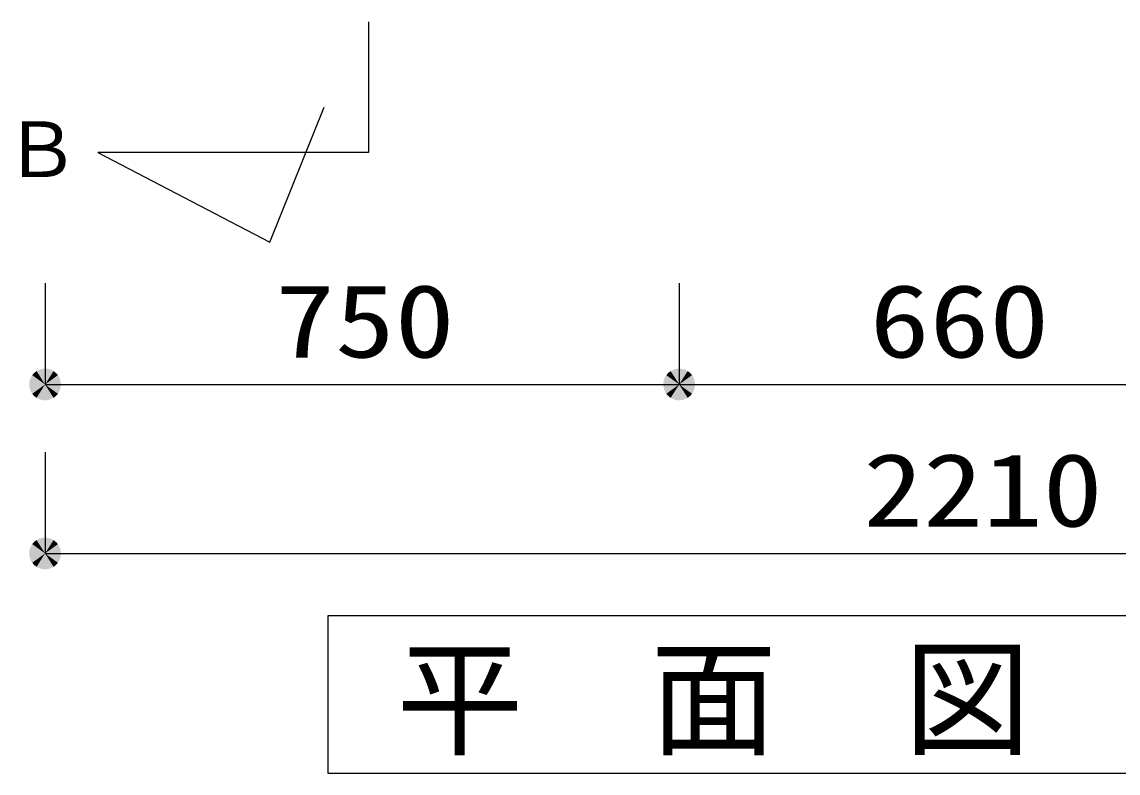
# Model space of a CAD drawing. Units: millimetres, scale not verified. Extents: x -8910 to 8910, y -6308 to 6308.
# Drawn here: x -6149 to -4853, y -851 to 38 of the extents above; entities that cross this region are included whole.
import ezdxf
from ezdxf.enums import TextEntityAlignment as Align

# ---------------------------------------------------------------- set-up
doc = ezdxf.new("R2010")
doc.units = ezdxf.units.MM
doc.header["$LTSCALE"] = 30
doc.layers.add('0-0_空気管', color=3, linetype='Continuous', lineweight=25)
doc.layers.add('0-5_00クル-フ-6寸法', color=132, linetype='Continuous', lineweight=25)
doc.styles.add('ＭＳ ゴシック', font='')
doc.styles.get('ＭＳ ゴシック').set_extended_font_data('MS Gothic')

msp = doc.modelspace()

# ---------------------------------------------------------------- linework, layer by layer
at = {"layer": '0-0_空気管'}
msp.add_line((-5739.3, 38.5), (-5739.3, -115.87), dxfattribs=at)
msp.add_lwpolyline([(-5739.3, -115.87), (-6059.3, -115.87), (-5855.64, -222.2), (-5791.67, -62.59)], dxfattribs=at)
msp.add_lwpolyline([(-3757.98, -850.58), (-3757.98, -664.27), (-5787.31, -664.27), (-5787.31, -850.58)], close=True, dxfattribs=at)
at = {"layer": '0-5_00クル-フ-6寸法', "color": 4}
for p, q in [((-6121.67, -270.6), (-6121.67, -390.6)), ((-5371.67, -270.6), (-5371.67, -390.6)), ((-5371.67, -270.6), (-5371.67, -390.6)), ((-6121.67, -390.6), (-5371.67, -390.6)), ((-5371.67, -390.6), (-4711.67, -390.6)), ((-6121.67, -470.6), (-6121.67, -590.6)), ((-6121.67, -590.6), (-3911.67, -590.6))]:
    msp.add_line(p, q, dxfattribs=at)
at = {"layer": '0-5_00クル-フ-6寸法'}
for points in [[(-6121.67, -390.6), (-6133.62, -376.16), (-6131.72, -374.77)], [(-6121.67, -390.6), (-6131.72, -374.77), (-6129.66, -373.64)], [(-6121.67, -390.6), (-6129.66, -373.64), (-6127.47, -372.77)], [(-6121.67, -390.6), (-6127.47, -372.77), (-6125.19, -372.19)], [(-6121.67, -390.6), (-6125.19, -372.19), (-6122.85, -371.89)], [(-6121.67, -390.6), (-6122.85, -371.89), (-6120.49, -371.89)], [(-6121.67, -390.6), (-6120.49, -371.89), (-6118.16, -372.19)], [(-6121.67, -390.6), (-6118.16, -372.19), (-6115.88, -372.77)], [(-6121.67, -390.6), (-6115.88, -372.77), (-6113.69, -373.64)], [(-6121.67, -390.6), (-6113.69, -373.64), (-6111.63, -374.77)], [(-6121.67, -390.6), (-6111.63, -374.77), (-6109.72, -376.16)], [(-5371.67, -390.6), (-5383.62, -376.16), (-5381.72, -374.77)], [(-5371.67, -390.6), (-5383.62, -376.16), (-5381.72, -374.77)], [(-5371.67, -390.6), (-5381.72, -374.77), (-5379.66, -373.64)], [(-5371.67, -390.6), (-5381.72, -374.77), (-5379.66, -373.64)], [(-5371.67, -390.6), (-5379.66, -373.64), (-5377.47, -372.77)], [(-5371.67, -390.6), (-5379.66, -373.64), (-5377.47, -372.77)], [(-5371.67, -390.6), (-5377.47, -372.77), (-5375.19, -372.19)], [(-5371.67, -390.6), (-5377.47, -372.77), (-5375.19, -372.19)], [(-5371.67, -390.6), (-5375.19, -372.19), (-5372.85, -371.89)], [(-5371.67, -390.6), (-5375.19, -372.19), (-5372.85, -371.89)], [(-5371.67, -390.6), (-5372.85, -371.89), (-5370.5, -371.89)], [(-5371.67, -390.6), (-5372.85, -371.89), (-5370.5, -371.89)], [(-5371.67, -390.6), (-5370.5, -371.89), (-5368.16, -372.19)], [(-5371.67, -390.6), (-5370.5, -371.89), (-5368.16, -372.19)], [(-5371.67, -390.6), (-5368.16, -372.19), (-5365.88, -372.77)], [(-5371.67, -390.6), (-5368.16, -372.19), (-5365.88, -372.77)], [(-5371.67, -390.6), (-5365.88, -372.77), (-5363.69, -373.64)], [(-5371.67, -390.6), (-5365.88, -372.77), (-5363.69, -373.64)], [(-5371.67, -390.6), (-5363.69, -373.64), (-5361.63, -374.77)], [(-5371.67, -390.6), (-5363.69, -373.64), (-5361.63, -374.77)], [(-5371.67, -390.6), (-5361.63, -374.77), (-5359.72, -376.16)], [(-5371.67, -390.6), (-5361.63, -374.77), (-5359.72, -376.16)], [(-6121.67, -390.6), (-6140.42, -390.6), (-6140.27, -388.25)], [(-6121.67, -390.6), (-6140.27, -388.25), (-6139.83, -385.94)], [(-6121.67, -390.6), (-6139.83, -385.94), (-6139.11, -383.7)], [(-6121.67, -390.6), (-6139.11, -383.7), (-6138.1, -381.57)], [(-6121.67, -390.6), (-6138.1, -381.57), (-6136.84, -379.58)], [(-6121.67, -390.6), (-6136.84, -379.58), (-6135.34, -377.77)], [(-6121.67, -390.6), (-6135.34, -377.77), (-6133.62, -376.16)], [(-6121.67, -390.6), (-6109.72, -376.16), (-6108, -377.77)], [(-6121.67, -390.6), (-6108, -377.77), (-6106.5, -379.58)], [(-6121.67, -390.6), (-6106.5, -379.58), (-6105.24, -381.57)], [(-6121.67, -390.6), (-6105.24, -381.57), (-6104.24, -383.7)], [(-6121.67, -390.6), (-6104.24, -383.7), (-6103.51, -385.94)], [(-6121.67, -390.6), (-6103.51, -385.94), (-6103.07, -388.25)], [(-6121.67, -390.6), (-6103.07, -388.25), (-6102.92, -390.6)], [(-5371.67, -390.6), (-5390.42, -390.6), (-5390.27, -388.25)], [(-5371.67, -390.6), (-5390.42, -390.6), (-5390.27, -388.25)], [(-5371.67, -390.6), (-5390.27, -388.25), (-5389.83, -385.94)], [(-5371.67, -390.6), (-5390.27, -388.25), (-5389.83, -385.94)], [(-5371.67, -390.6), (-5389.83, -385.94), (-5389.11, -383.7)], [(-5371.67, -390.6), (-5389.83, -385.94), (-5389.11, -383.7)], [(-5371.67, -390.6), (-5389.11, -383.7), (-5388.1, -381.57)], [(-5371.67, -390.6), (-5389.11, -383.7), (-5388.1, -381.57)], [(-5371.67, -390.6), (-5388.1, -381.57), (-5386.84, -379.58)], [(-5371.67, -390.6), (-5388.1, -381.57), (-5386.84, -379.58)], [(-5371.67, -390.6), (-5386.84, -379.58), (-5385.34, -377.77)], [(-5371.67, -390.6), (-5386.84, -379.58), (-5385.34, -377.77)], [(-5371.67, -390.6), (-5385.34, -377.77), (-5383.62, -376.16)], [(-5371.67, -390.6), (-5385.34, -377.77), (-5383.62, -376.16)], [(-5371.67, -390.6), (-5359.72, -376.16), (-5358, -377.77)], [(-5371.67, -390.6), (-5359.72, -376.16), (-5358, -377.77)], [(-5371.67, -390.6), (-5358, -377.77), (-5356.5, -379.58)], [(-5371.67, -390.6), (-5358, -377.77), (-5356.5, -379.58)], [(-5371.67, -390.6), (-5356.5, -379.58), (-5355.24, -381.57)], [(-5371.67, -390.6), (-5356.5, -379.58), (-5355.24, -381.57)], [(-5371.67, -390.6), (-5355.24, -381.57), (-5354.24, -383.7)], [(-5371.67, -390.6), (-5355.24, -381.57), (-5354.24, -383.7)], [(-5371.67, -390.6), (-5354.24, -383.7), (-5353.51, -385.94)], [(-5371.67, -390.6), (-5354.24, -383.7), (-5353.51, -385.94)], [(-5371.67, -390.6), (-5353.51, -385.94), (-5353.07, -388.25)], [(-5371.67, -390.6), (-5353.51, -385.94), (-5353.07, -388.25)], [(-5371.67, -390.6), (-5353.07, -388.25), (-5352.92, -390.6)], [(-5371.67, -390.6), (-5353.07, -388.25), (-5352.92, -390.6)], [(-6121.67, -390.6), (-6140.27, -392.95), (-6140.42, -390.6)], [(-6121.67, -390.6), (-6139.83, -395.27), (-6140.27, -392.95)], [(-6121.67, -390.6), (-6139.11, -397.51), (-6139.83, -395.27)], [(-6121.67, -390.6), (-6138.1, -399.64), (-6139.11, -397.51)], [(-6121.67, -390.6), (-6136.84, -401.63), (-6138.1, -399.64)], [(-6121.67, -390.6), (-6135.34, -403.44), (-6136.84, -401.63)], [(-6121.67, -390.6), (-6133.62, -405.05), (-6135.34, -403.44)], [(-6121.67, -390.6), (-6131.72, -406.44), (-6133.62, -405.05)], [(-6121.67, -390.6), (-6129.66, -407.57), (-6131.72, -406.44)], [(-6121.67, -390.6), (-6127.47, -408.44), (-6129.66, -407.57)], [(-6121.67, -390.6), (-6125.19, -409.02), (-6127.47, -408.44)], [(-6121.67, -390.6), (-6122.85, -409.32), (-6125.19, -409.02)], [(-6121.67, -390.6), (-6120.49, -409.32), (-6122.85, -409.32)], [(-6121.67, -390.6), (-6118.16, -409.02), (-6120.49, -409.32)], [(-6121.67, -390.6), (-6115.88, -408.44), (-6118.16, -409.02)], [(-6121.67, -390.6), (-6113.69, -407.57), (-6115.88, -408.44)], [(-6121.67, -390.6), (-6111.63, -406.44), (-6113.69, -407.57)], [(-6121.67, -390.6), (-6109.72, -405.05), (-6111.63, -406.44)], [(-6121.67, -390.6), (-6108, -403.44), (-6109.72, -405.05)], [(-6121.67, -390.6), (-6106.5, -401.63), (-6108, -403.44)], [(-6121.67, -390.6), (-6105.24, -399.64), (-6106.5, -401.63)], [(-6121.67, -390.6), (-6104.24, -397.51), (-6105.24, -399.64)], [(-6121.67, -390.6), (-6103.51, -395.27), (-6104.24, -397.51)], [(-6121.67, -390.6), (-6103.07, -392.95), (-6103.51, -395.27)], [(-6121.67, -390.6), (-6102.92, -390.6), (-6103.07, -392.95)], [(-5371.67, -390.6), (-5390.27, -392.95), (-5390.42, -390.6)], [(-5371.67, -390.6), (-5390.27, -392.95), (-5390.42, -390.6)], [(-5371.67, -390.6), (-5389.83, -395.27), (-5390.27, -392.95)], [(-5371.67, -390.6), (-5389.83, -395.27), (-5390.27, -392.95)], [(-5371.67, -390.6), (-5389.11, -397.51), (-5389.83, -395.27)], [(-5371.67, -390.6), (-5389.11, -397.51), (-5389.83, -395.27)], [(-5371.67, -390.6), (-5388.1, -399.64), (-5389.11, -397.51)], [(-5371.67, -390.6), (-5388.1, -399.64), (-5389.11, -397.51)], [(-5371.67, -390.6), (-5386.84, -401.63), (-5388.1, -399.64)], [(-5371.67, -390.6), (-5386.84, -401.63), (-5388.1, -399.64)], [(-5371.67, -390.6), (-5385.34, -403.44), (-5386.84, -401.63)], [(-5371.67, -390.6), (-5385.34, -403.44), (-5386.84, -401.63)], [(-5371.67, -390.6), (-5383.62, -405.05), (-5385.34, -403.44)], [(-5371.67, -390.6), (-5383.62, -405.05), (-5385.34, -403.44)], [(-5371.67, -390.6), (-5381.72, -406.44), (-5383.62, -405.05)], [(-5371.67, -390.6), (-5381.72, -406.44), (-5383.62, -405.05)], [(-5371.67, -390.6), (-5379.66, -407.57), (-5381.72, -406.44)], [(-5371.67, -390.6), (-5379.66, -407.57), (-5381.72, -406.44)], [(-5371.67, -390.6), (-5377.47, -408.44), (-5379.66, -407.57)], [(-5371.67, -390.6), (-5377.47, -408.44), (-5379.66, -407.57)], [(-5371.67, -390.6), (-5375.19, -409.02), (-5377.47, -408.44)], [(-5371.67, -390.6), (-5375.19, -409.02), (-5377.47, -408.44)], [(-5371.67, -390.6), (-5372.85, -409.32), (-5375.19, -409.02)], [(-5371.67, -390.6), (-5372.85, -409.32), (-5375.19, -409.02)], [(-5371.67, -390.6), (-5370.5, -409.32), (-5372.85, -409.32)], [(-5371.67, -390.6), (-5370.5, -409.32), (-5372.85, -409.32)], [(-5371.67, -390.6), (-5368.16, -409.02), (-5370.5, -409.32)], [(-5371.67, -390.6), (-5365.88, -408.44), (-5368.16, -409.02)], [(-5371.67, -390.6), (-5363.69, -407.57), (-5365.88, -408.44)], [(-5371.67, -390.6), (-5361.63, -406.44), (-5363.69, -407.57)], [(-5371.67, -390.6), (-5359.72, -405.05), (-5361.63, -406.44)], [(-5371.67, -390.6), (-5358, -403.44), (-5359.72, -405.05)], [(-5371.67, -390.6), (-5356.5, -401.63), (-5358, -403.44)], [(-5371.67, -390.6), (-5355.24, -399.64), (-5356.5, -401.63)], [(-5371.67, -390.6), (-5354.24, -397.51), (-5355.24, -399.64)], [(-5371.67, -390.6), (-5353.51, -395.27), (-5354.24, -397.51)], [(-5371.67, -390.6), (-5353.07, -392.95), (-5353.51, -395.27)], [(-5371.67, -390.6), (-5352.92, -390.6), (-5353.07, -392.95)], [(-5371.67, -390.6), (-5368.16, -409.02), (-5370.5, -409.32)], [(-5371.67, -390.6), (-5365.88, -408.44), (-5368.16, -409.02)], [(-5371.67, -390.6), (-5363.69, -407.57), (-5365.88, -408.44)], [(-5371.67, -390.6), (-5361.63, -406.44), (-5363.69, -407.57)], [(-5371.67, -390.6), (-5359.72, -405.05), (-5361.63, -406.44)], [(-5371.67, -390.6), (-5358, -403.44), (-5359.72, -405.05)], [(-5371.67, -390.6), (-5356.5, -401.63), (-5358, -403.44)], [(-5371.67, -390.6), (-5355.24, -399.64), (-5356.5, -401.63)], [(-5371.67, -390.6), (-5354.24, -397.51), (-5355.24, -399.64)], [(-5371.67, -390.6), (-5353.51, -395.27), (-5354.24, -397.51)], [(-5371.67, -390.6), (-5353.07, -392.95), (-5353.51, -395.27)], [(-5371.67, -390.6), (-5352.92, -390.6), (-5353.07, -392.95)], [(-6121.67, -590.6), (-6139.11, -583.7), (-6138.1, -581.57)], [(-6121.67, -590.6), (-6138.1, -581.57), (-6136.84, -579.58)], [(-6121.67, -590.6), (-6136.84, -579.58), (-6135.34, -577.77)], [(-6121.67, -590.6), (-6135.34, -577.77), (-6133.62, -576.16)], [(-6121.67, -590.6), (-6133.62, -576.16), (-6131.72, -574.77)], [(-6121.67, -590.6), (-6131.72, -574.77), (-6129.66, -573.64)], [(-6121.67, -590.6), (-6129.66, -573.64), (-6127.47, -572.77)], [(-6121.67, -590.6), (-6127.47, -572.77), (-6125.19, -572.19)], [(-6121.67, -590.6), (-6125.19, -572.19), (-6122.85, -571.89)], [(-6121.67, -590.6), (-6122.85, -571.89), (-6120.49, -571.89)], [(-6121.67, -590.6), (-6120.49, -571.89), (-6118.16, -572.19)], [(-6121.67, -590.6), (-6118.16, -572.19), (-6115.88, -572.77)], [(-6121.67, -590.6), (-6115.88, -572.77), (-6113.69, -573.64)], [(-6121.67, -590.6), (-6113.69, -573.64), (-6111.63, -574.77)], [(-6121.67, -590.6), (-6111.63, -574.77), (-6109.72, -576.16)], [(-6121.67, -590.6), (-6109.72, -576.16), (-6108, -577.77)], [(-6121.67, -590.6), (-6108, -577.77), (-6106.5, -579.58)], [(-6121.67, -590.6), (-6106.5, -579.58), (-6105.24, -581.57)], [(-6121.67, -590.6), (-6105.24, -581.57), (-6104.24, -583.7)], [(-6121.67, -590.6), (-6140.42, -590.6), (-6140.27, -588.25)], [(-6121.67, -590.6), (-6140.27, -592.95), (-6140.42, -590.6)], [(-6121.67, -590.6), (-6140.27, -588.25), (-6139.83, -585.94)], [(-6121.67, -590.6), (-6139.83, -595.27), (-6140.27, -592.95)], [(-6121.67, -590.6), (-6139.83, -585.94), (-6139.11, -583.7)], [(-6121.67, -590.6), (-6139.11, -597.51), (-6139.83, -595.27)], [(-6121.67, -590.6), (-6138.1, -599.64), (-6139.11, -597.51)], [(-6121.67, -590.6), (-6136.84, -601.63), (-6138.1, -599.64)], [(-6121.67, -590.6), (-6135.34, -603.44), (-6136.84, -601.63)], [(-6121.67, -590.6), (-6133.62, -605.05), (-6135.34, -603.44)], [(-6121.67, -590.6), (-6131.72, -606.44), (-6133.62, -605.05)], [(-6121.67, -590.6), (-6129.66, -607.57), (-6131.72, -606.44)], [(-6121.67, -590.6), (-6127.47, -608.44), (-6129.66, -607.57)], [(-6121.67, -590.6), (-6125.19, -609.02), (-6127.47, -608.44)], [(-6121.67, -590.6), (-6122.85, -609.32), (-6125.19, -609.02)], [(-6121.67, -590.6), (-6120.49, -609.32), (-6122.85, -609.32)], [(-6121.67, -590.6), (-6104.24, -583.7), (-6103.51, -585.94)], [(-6121.67, -590.6), (-6103.51, -585.94), (-6103.07, -588.25)], [(-6121.67, -590.6), (-6103.07, -588.25), (-6102.92, -590.6)], [(-6121.67, -590.6), (-6118.16, -609.02), (-6120.49, -609.32)], [(-6121.67, -590.6), (-6115.88, -608.44), (-6118.16, -609.02)], [(-6121.67, -590.6), (-6113.69, -607.57), (-6115.88, -608.44)], [(-6121.67, -590.6), (-6111.63, -606.44), (-6113.69, -607.57)], [(-6121.67, -590.6), (-6109.72, -605.05), (-6111.63, -606.44)], [(-6121.67, -590.6), (-6108, -603.44), (-6109.72, -605.05)], [(-6121.67, -590.6), (-6106.5, -601.63), (-6108, -603.44)], [(-6121.67, -590.6), (-6105.24, -599.64), (-6106.5, -601.63)], [(-6121.67, -590.6), (-6104.24, -597.51), (-6105.24, -599.64)], [(-6121.67, -590.6), (-6103.51, -595.27), (-6104.24, -597.51)], [(-6121.67, -590.6), (-6103.07, -592.95), (-6103.51, -595.27)], [(-6121.67, -590.6), (-6102.92, -590.6), (-6103.07, -592.95)]]:
    msp.add_solid(points, dxfattribs=at)

# ---------------------------------------------------------------- texts
at = {"layer": '0-0_空気管', "color": 4, "style": 'ＭＳ ゴシック'}
for s, height, p in [('Ｂ', 65.98, (-6170.65, -165.03)), ('平\u3000面\u3000図', 110, (-5706.06, -850.55))]:
    msp.add_text(s, height=height, dxfattribs=at).set_placement(p, align=Align.BOTTOM_LEFT)
at = {"layer": '0-5_00クル-フ-6寸法', "color": 3, "style": 'ＭＳ ゴシック', "width": 1.2}
for s, p in [('750', (-5849.53, -384.76)), ('660', (-5146.24, -384.76)), ('2210', (-5153.81, -584.76))]:
    msp.add_text(s, height=86.66, dxfattribs=at).set_placement(p, align=Align.BOTTOM_LEFT)

doc.saveas('drawing.dxf')
